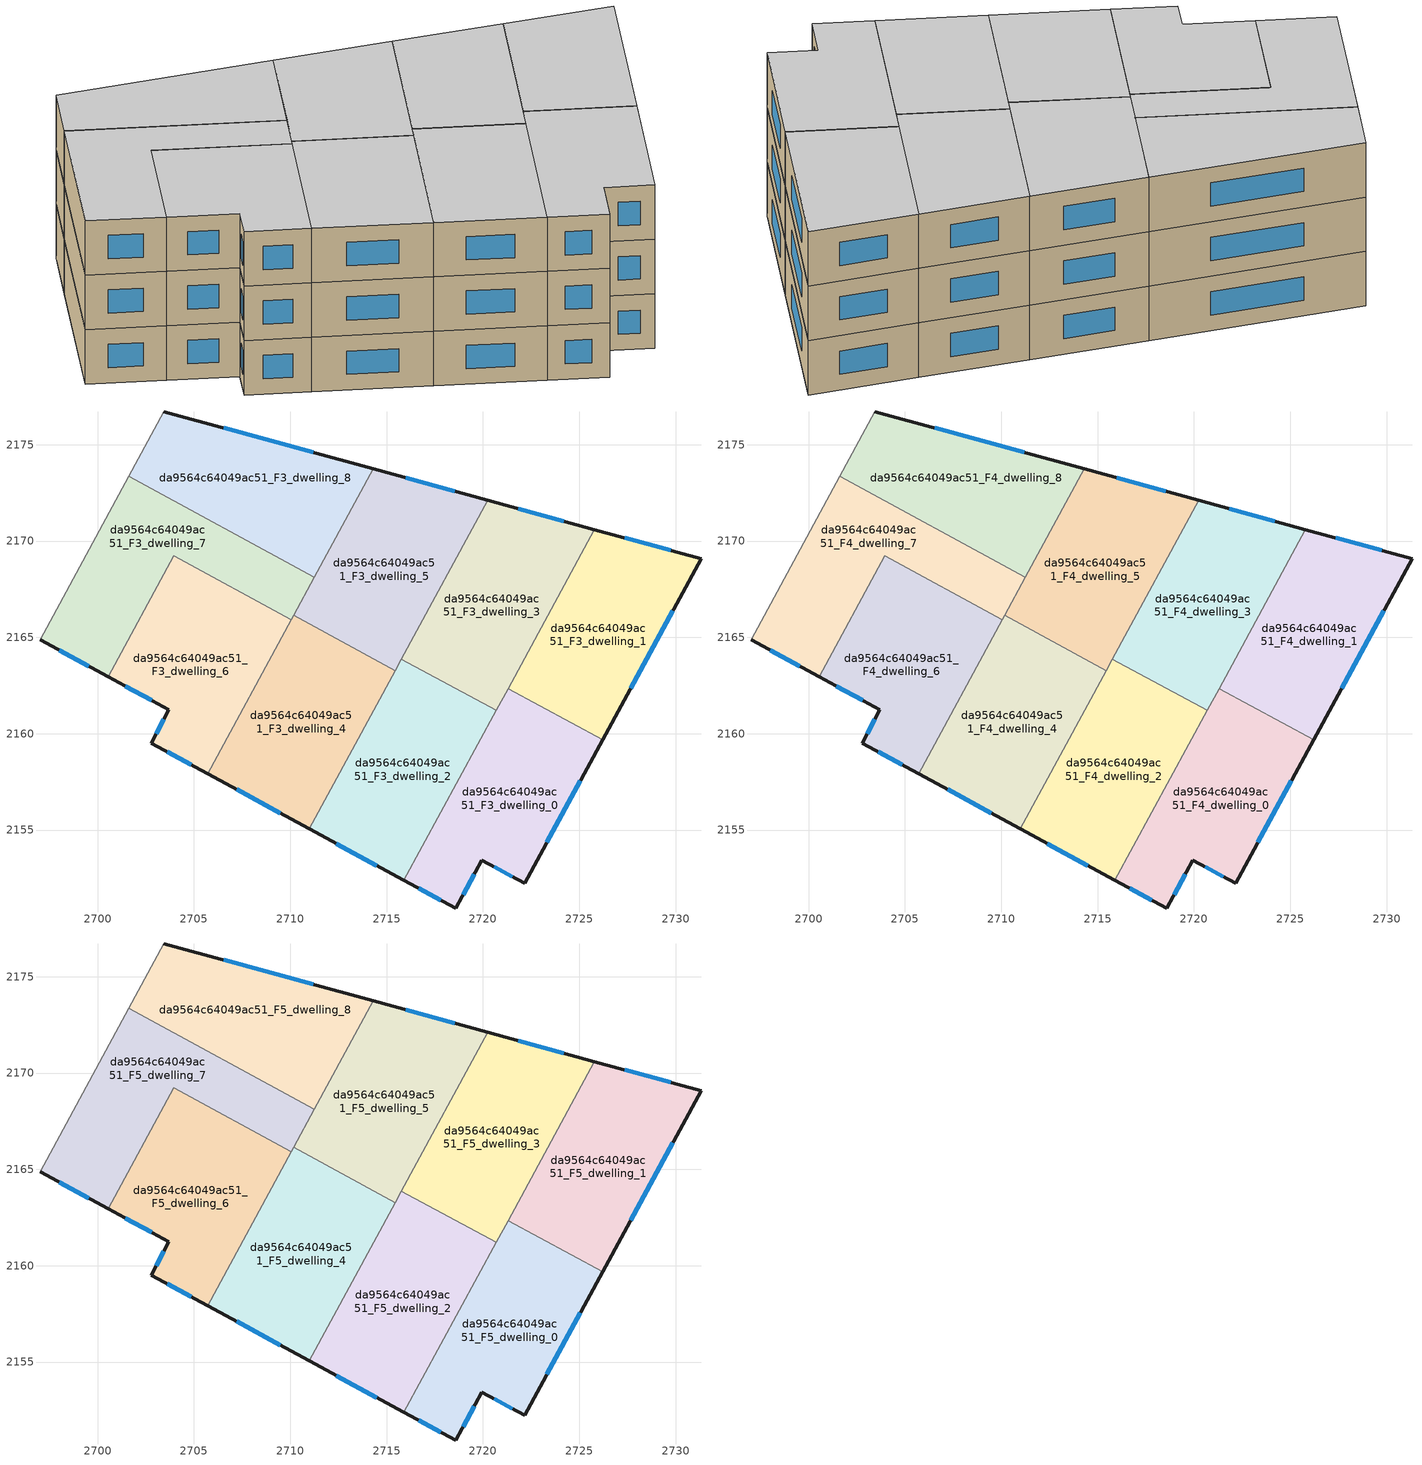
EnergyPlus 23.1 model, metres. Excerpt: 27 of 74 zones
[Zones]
da9564c64049ac51_F3_dwelling_0
 floor to da9564c64049ac51_F2_dwelling_0 (EU_floor_Construction): 2726.21,2159.68 2722.17,2152.23 2719.95,2153.42 2718.59,2150.93 2715.9,2152.39 2721.3,2162.35 z9
 wall outside (EU_wall_Construction): 2715.9,2152.39 2718.59,2150.93 2719.95,2153.42 2722.17,2152.23 2726.21,2159.68 z9:12
 wall to da9564c64049ac51_F3_dwelling_1 (EU_wall_Construction): 2726.21,2159.68 2721.3,2162.35 z9:12
 wall to da9564c64049ac51_F3_dwelling_2 (EU_wall_Construction): 2720.68,2161.2 2715.9,2152.39 z9:12
 wall to da9564c64049ac51_F3_dwelling_3 (EU_wall_Construction): 2721.3,2162.35 2720.68,2161.2 z9:12
 window (EU_Window_Construction): 2723.32,2154.36 2725.06,2157.55 / 2720.58,2153.08 2721.53,2152.57 / 2718.97,2151.64 2719.56,2152.71 / 2716.66,2151.97 2717.82,2151.35 z9.86:11.14
da9564c64049ac51_F3_dwelling_1
 floor to da9564c64049ac51_F2_dwelling_1 (EU_floor_Construction): 2731.32,2169.08 2726.21,2159.68 2721.3,2162.35 2725.78,2170.6 z9
 wall outside (EU_wall_Construction): 2726.21,2159.68 2731.32,2169.08 2725.78,2170.6 z9:12
 wall to da9564c64049ac51_F3_dwelling_3 (EU_wall_Construction): 2725.78,2170.6 2721.3,2162.35 z9:12
 window (EU_Window_Construction): 2727.67,2162.36 2729.86,2166.39 / 2729.74,2169.51 2727.37,2170.16 z9.86:11.14
da9564c64049ac51_F3_dwelling_2
 floor to da9564c64049ac51_F2_dwelling_2 (EU_floor_Construction): 2720.68,2161.21 2715.9,2152.39 2710.98,2155.06 2715.77,2163.88 z9
 wall outside (EU_wall_Construction): 2710.98,2155.06 2715.9,2152.39 z9:12
 wall to da9564c64049ac51_F3_dwelling_3 (EU_wall_Construction): 2720.68,2161.21 2715.77,2163.88 z9:12
 wall to da9564c64049ac51_F3_dwelling_4 (EU_wall_Construction): 2715.44,2163.28 2710.98,2155.06 z9:12
 wall to da9564c64049ac51_F3_dwelling_5 (EU_wall_Construction): 2715.77,2163.88 2715.44,2163.28 z9:12
 window (EU_Window_Construction): 2712.38,2154.3 2714.49,2153.15 z9.86:11.14
da9564c64049ac51_F3_dwelling_3
 floor to da9564c64049ac51_F2_dwelling_3 (EU_floor_Construction): 2725.78,2170.6 2720.68,2161.21 2715.77,2163.88 2720.24,2172.12 z9
 wall outside (EU_wall_Construction): 2725.78,2170.6 2720.24,2172.12 z9:12
 wall to da9564c64049ac51_F3_dwelling_5 (EU_wall_Construction): 2720.24,2172.12 2715.77,2163.88 z9:12
 window (EU_Window_Construction): 2724.2,2171.03 2721.83,2171.68 z9.86:11.14
da9564c64049ac51_F3_dwelling_4
 floor to da9564c64049ac51_F2_dwelling_4 (EU_floor_Construction): 2715.44,2163.28 2710.98,2155.06 2705.71,2157.92 2710.17,2166.14 z9
 wall outside (EU_wall_Construction): 2705.71,2157.92 2710.98,2155.06 z9:12
 wall to da9564c64049ac51_F3_dwelling_5 (EU_wall_Construction): 2715.44,2163.28 2710.17,2166.14 z9:12
 wall to da9564c64049ac51_F3_dwelling_6 (EU_wall_Construction): 2710.05,2165.92 2705.71,2157.92 z9:12
 wall to da9564c64049ac51_F3_dwelling_7 (EU_wall_Construction): 2710.17,2166.14 2710.05,2165.92 z9:12
 window (EU_Window_Construction): 2707.21,2157.11 2709.47,2155.88 z9.86:11.14
da9564c64049ac51_F3_dwelling_5
 floor to da9564c64049ac51_F2_dwelling_5 (EU_floor_Construction): 2720.24,2172.12 2715.44,2163.28 2710.17,2166.14 2714.3,2173.75 z9
 wall outside (EU_wall_Construction): 2720.24,2172.12 2714.3,2173.75 z9:12
 wall to da9564c64049ac51_F3_dwelling_8 (EU_wall_Construction): 2714.3,2173.75 2711.24,2168.12 z9:12
 wall to da9564c64049ac51_F3_dwelling_7 (EU_wall_Construction): 2711.24,2168.12 2710.17,2166.14 z9:12
 window (EU_Window_Construction): 2718.55,2172.58 2716,2173.28 z9.86:11.14
da9564c64049ac51_F3_dwelling_6
 floor to da9564c64049ac51_F2_dwelling_6 (EU_floor_Construction): 2710.05,2165.92 2705.71,2157.92 2702.77,2159.52 2703.71,2161.24 2700.54,2162.96 2703.96,2169.24 z9
 wall outside (EU_wall_Construction): 2700.54,2162.96 2703.71,2161.24 2702.77,2159.52 2705.71,2157.92 z9:12
 wall to da9564c64049ac51_F3_dwelling_7 (EU_wall_Construction): 2710.05,2165.92 2703.96,2169.24 2700.54,2162.96 z9:12
 window (EU_Window_Construction): 2703.44,2160.74 2703.04,2160.01 / 2701.45,2162.46 2702.8,2161.73 / 2703.61,2159.06 2704.87,2158.38 z9.86:11.14
da9564c64049ac51_F3_dwelling_7
 floor to da9564c64049ac51_F2_dwelling_7 (EU_floor_Construction): 2711.24,2168.12 2710.05,2165.92 2703.96,2169.24 2700.54,2162.96 2697.01,2164.88 2701.61,2173.35 z9
 wall outside (EU_wall_Construction): 2697.01,2164.88 2700.54,2162.96 z9:12
 wall adiabatic (EU_wall_Construction): 2701.61,2173.35 2697.01,2164.88 z9:12
 wall to da9564c64049ac51_F3_dwelling_8 (EU_wall_Construction): 2711.24,2168.12 2701.61,2173.35 z9:12
 window (EU_Window_Construction): 2698.02,2164.33 2699.53,2163.5 z9.86:11.14
da9564c64049ac51_F3_dwelling_8
 floor to da9564c64049ac51_F2_dwelling_8 (EU_floor_Construction): 2714.3,2173.75 2711.24,2168.12 2701.61,2173.35 2703.45,2176.72 z9
 wall outside (EU_wall_Construction): 2714.3,2173.75 2703.45,2176.72 z9:12
 wall adiabatic (EU_wall_Construction): 2703.45,2176.72 2701.61,2173.35 z9:12
 window (EU_Window_Construction): 2711.2,2174.6 2706.55,2175.87 z9.86:11.14
da9564c64049ac51_F4_dwelling_0
 floor to da9564c64049ac51_F3_dwelling_0 (EU_floor_Construction): 2726.21,2159.68 2722.17,2152.23 2719.95,2153.42 2718.59,2150.93 2715.9,2152.39 2721.3,2162.35 z12
 wall outside (EU_wall_Construction): 2715.9,2152.39 2718.59,2150.93 2719.95,2153.42 2722.17,2152.23 2726.21,2159.68 z12:15
 wall to da9564c64049ac51_F4_dwelling_1 (EU_wall_Construction): 2726.21,2159.68 2721.3,2162.35 z12:15
 wall to da9564c64049ac51_F4_dwelling_2 (EU_wall_Construction): 2720.68,2161.2 2715.9,2152.39 z12:15
 wall to da9564c64049ac51_F4_dwelling_3 (EU_wall_Construction): 2721.3,2162.35 2720.68,2161.2 z12:15
 window (EU_Window_Construction): 2723.32,2154.36 2725.06,2157.55 / 2720.58,2153.08 2721.53,2152.57 / 2718.97,2151.64 2719.56,2152.71 / 2716.66,2151.97 2717.82,2151.35 z12.86:14.14
da9564c64049ac51_F4_dwelling_1
 floor to da9564c64049ac51_F3_dwelling_1 (EU_floor_Construction): 2731.32,2169.08 2726.21,2159.68 2721.3,2162.35 2725.78,2170.6 z12
 wall outside (EU_wall_Construction): 2726.21,2159.68 2731.32,2169.08 2725.78,2170.6 z12:15
 wall to da9564c64049ac51_F4_dwelling_3 (EU_wall_Construction): 2725.78,2170.6 2721.3,2162.35 z12:15
 window (EU_Window_Construction): 2727.67,2162.36 2729.86,2166.39 / 2729.74,2169.51 2727.37,2170.16 z12.86:14.14
da9564c64049ac51_F4_dwelling_2
 floor to da9564c64049ac51_F3_dwelling_2 (EU_floor_Construction): 2720.68,2161.21 2715.9,2152.39 2710.98,2155.06 2715.77,2163.88 z12
 wall outside (EU_wall_Construction): 2710.98,2155.06 2715.9,2152.39 z12:15
 wall to da9564c64049ac51_F4_dwelling_3 (EU_wall_Construction): 2720.68,2161.21 2715.77,2163.88 z12:15
 wall to da9564c64049ac51_F4_dwelling_4 (EU_wall_Construction): 2715.44,2163.28 2710.98,2155.06 z12:15
 wall to da9564c64049ac51_F4_dwelling_5 (EU_wall_Construction): 2715.77,2163.88 2715.44,2163.28 z12:15
 window (EU_Window_Construction): 2712.38,2154.3 2714.49,2153.15 z12.86:14.14
da9564c64049ac51_F4_dwelling_3
 floor to da9564c64049ac51_F3_dwelling_3 (EU_floor_Construction): 2725.78,2170.6 2720.68,2161.21 2715.77,2163.88 2720.24,2172.12 z12
 wall outside (EU_wall_Construction): 2725.78,2170.6 2720.24,2172.12 z12:15
 wall to da9564c64049ac51_F4_dwelling_5 (EU_wall_Construction): 2720.24,2172.12 2715.77,2163.88 z12:15
 window (EU_Window_Construction): 2724.2,2171.03 2721.83,2171.68 z12.86:14.14
da9564c64049ac51_F4_dwelling_4
 floor to da9564c64049ac51_F3_dwelling_4 (EU_floor_Construction): 2715.44,2163.28 2710.98,2155.06 2705.71,2157.92 2710.17,2166.14 z12
 wall outside (EU_wall_Construction): 2705.71,2157.92 2710.98,2155.06 z12:15
 wall to da9564c64049ac51_F4_dwelling_5 (EU_wall_Construction): 2715.44,2163.28 2710.17,2166.14 z12:15
 wall to da9564c64049ac51_F4_dwelling_6 (EU_wall_Construction): 2710.05,2165.92 2705.71,2157.92 z12:15
 wall to da9564c64049ac51_F4_dwelling_7 (EU_wall_Construction): 2710.17,2166.14 2710.05,2165.92 z12:15
 window (EU_Window_Construction): 2707.21,2157.11 2709.47,2155.88 z12.86:14.14
da9564c64049ac51_F4_dwelling_5
 floor to da9564c64049ac51_F3_dwelling_5 (EU_floor_Construction): 2720.24,2172.12 2715.44,2163.28 2710.17,2166.14 2714.3,2173.75 z12
 wall outside (EU_wall_Construction): 2720.24,2172.12 2714.3,2173.75 z12:15
 wall to da9564c64049ac51_F4_dwelling_8 (EU_wall_Construction): 2714.3,2173.75 2711.24,2168.12 z12:15
 wall to da9564c64049ac51_F4_dwelling_7 (EU_wall_Construction): 2711.24,2168.12 2710.17,2166.14 z12:15
 window (EU_Window_Construction): 2718.55,2172.58 2716,2173.28 z12.86:14.14
da9564c64049ac51_F4_dwelling_6
 floor to da9564c64049ac51_F3_dwelling_6 (EU_floor_Construction): 2710.05,2165.92 2705.71,2157.92 2702.77,2159.52 2703.71,2161.24 2700.54,2162.96 2703.96,2169.24 z12
 wall outside (EU_wall_Construction): 2700.54,2162.96 2703.71,2161.24 2702.77,2159.52 2705.71,2157.92 z12:15
 wall to da9564c64049ac51_F4_dwelling_7 (EU_wall_Construction): 2710.05,2165.92 2703.96,2169.24 2700.54,2162.96 z12:15
 window (EU_Window_Construction): 2703.44,2160.74 2703.04,2160.01 / 2701.45,2162.46 2702.8,2161.73 / 2703.61,2159.06 2704.87,2158.38 z12.86:14.14
da9564c64049ac51_F4_dwelling_7
 floor to da9564c64049ac51_F3_dwelling_7 (EU_floor_Construction): 2711.24,2168.12 2710.05,2165.92 2703.96,2169.24 2700.54,2162.96 2697.01,2164.88 2701.61,2173.35 z12
 wall outside (EU_wall_Construction): 2697.01,2164.88 2700.54,2162.96 z12:15
 wall adiabatic (EU_wall_Construction): 2701.61,2173.35 2697.01,2164.88 z12:15
 wall to da9564c64049ac51_F4_dwelling_8 (EU_wall_Construction): 2711.24,2168.12 2701.61,2173.35 z12:15
 window (EU_Window_Construction): 2698.02,2164.33 2699.53,2163.5 z12.86:14.14
da9564c64049ac51_F4_dwelling_8
 floor to da9564c64049ac51_F3_dwelling_8 (EU_floor_Construction): 2714.3,2173.75 2711.24,2168.12 2701.61,2173.35 2703.45,2176.72 z12
 wall outside (EU_wall_Construction): 2714.3,2173.75 2703.45,2176.72 z12:15
 wall adiabatic (EU_wall_Construction): 2703.45,2176.72 2701.61,2173.35 z12:15
 window (EU_Window_Construction): 2711.2,2174.6 2706.55,2175.87 z12.86:14.14
da9564c64049ac51_F5_dwelling_0
 floor to da9564c64049ac51_F4_dwelling_0 (EU_floor_Construction): 2726.21,2159.68 2722.17,2152.23 2719.95,2153.42 2718.59,2150.93 2715.9,2152.39 2721.3,2162.35 z15
 wall outside (EU_wall_Construction): 2715.9,2152.39 2718.59,2150.93 2719.95,2153.42 2722.17,2152.23 2726.21,2159.68 z15:18
 wall to da9564c64049ac51_F5_dwelling_1 (EU_wall_Construction): 2726.21,2159.68 2721.3,2162.35 z15:18
 wall to da9564c64049ac51_F5_dwelling_2 (EU_wall_Construction): 2720.68,2161.2 2715.9,2152.39 z15:18
 wall to da9564c64049ac51_F5_dwelling_3 (EU_wall_Construction): 2721.3,2162.35 2720.68,2161.2 z15:18
 window (EU_Window_Construction): 2723.32,2154.36 2725.06,2157.55 / 2720.58,2153.08 2721.53,2152.57 / 2718.97,2151.64 2719.56,2152.71 / 2716.66,2151.97 2717.82,2151.35 z15.86:17.14
 ceiling to da9564c64049ac51_F6_dwelling_0 (EU_floor_Construction): 2722.17,2152.23 2726.21,2159.68 2721.3,2162.35 2715.9,2152.39 2718.59,2150.93 2719.95,2153.42 z18
da9564c64049ac51_F5_dwelling_1
 floor to da9564c64049ac51_F4_dwelling_1 (EU_floor_Construction): 2731.32,2169.08 2726.21,2159.68 2721.3,2162.35 2725.78,2170.6 z15
 wall outside (EU_wall_Construction): 2726.21,2159.68 2731.32,2169.08 2725.78,2170.6 z15:18
 wall to da9564c64049ac51_F5_dwelling_3 (EU_wall_Construction): 2725.78,2170.6 2721.3,2162.35 z15:18
 window (EU_Window_Construction): 2727.67,2162.36 2729.86,2166.39 / 2729.74,2169.51 2727.37,2170.16 z15.86:17.14
 ceiling to da9564c64049ac51_F6_dwelling_1 (EU_floor_Construction): 2726.21,2159.68 2731.32,2169.08 2725.78,2170.6 2721.3,2162.35 z18
da9564c64049ac51_F5_dwelling_2
 floor to da9564c64049ac51_F4_dwelling_2 (EU_floor_Construction): 2720.68,2161.21 2715.9,2152.39 2710.98,2155.06 2715.77,2163.88 z15
 wall outside (EU_wall_Construction): 2710.98,2155.06 2715.9,2152.39 z15:18
 wall to da9564c64049ac51_F5_dwelling_3 (EU_wall_Construction): 2720.68,2161.21 2715.77,2163.88 z15:18
 wall to da9564c64049ac51_F5_dwelling_4 (EU_wall_Construction): 2715.44,2163.28 2710.98,2155.06 z15:18
 wall to da9564c64049ac51_F5_dwelling_5 (EU_wall_Construction): 2715.77,2163.88 2715.44,2163.28 z15:18
 window (EU_Window_Construction): 2712.38,2154.3 2714.49,2153.15 z15.86:17.14
 ceiling to da9564c64049ac51_F6_dwelling_2 (EU_floor_Construction): 2715.9,2152.39 2720.68,2161.21 2715.77,2163.88 2710.98,2155.06 z18
da9564c64049ac51_F5_dwelling_3
 floor to da9564c64049ac51_F4_dwelling_3 (EU_floor_Construction): 2725.78,2170.6 2720.68,2161.21 2715.77,2163.88 2720.24,2172.12 z15
 wall outside (EU_wall_Construction): 2725.78,2170.6 2720.24,2172.12 z15:18
 wall to da9564c64049ac51_F5_dwelling_5 (EU_wall_Construction): 2720.24,2172.12 2715.77,2163.88 z15:18
 window (EU_Window_Construction): 2724.2,2171.03 2721.83,2171.68 z15.86:17.14
 ceiling to da9564c64049ac51_F6_dwelling_3 (EU_floor_Construction): 2720.68,2161.21 2725.78,2170.6 2720.24,2172.12 2715.77,2163.88 z18
da9564c64049ac51_F5_dwelling_4
 floor to da9564c64049ac51_F4_dwelling_4 (EU_floor_Construction): 2715.44,2163.28 2710.98,2155.06 2705.71,2157.92 2710.17,2166.14 z15
 wall outside (EU_wall_Construction): 2705.71,2157.92 2710.98,2155.06 z15:18
 wall to da9564c64049ac51_F5_dwelling_5 (EU_wall_Construction): 2715.44,2163.28 2710.17,2166.14 z15:18
 wall to da9564c64049ac51_F5_dwelling_6 (EU_wall_Construction): 2710.05,2165.92 2705.71,2157.92 z15:18
 wall to da9564c64049ac51_F5_dwelling_7 (EU_wall_Construction): 2710.17,2166.14 2710.05,2165.92 z15:18
 window (EU_Window_Construction): 2707.21,2157.11 2709.47,2155.88 z15.86:17.14
 ceiling to da9564c64049ac51_F6_dwelling_4 (EU_floor_Construction): 2710.98,2155.06 2715.44,2163.28 2710.17,2166.14 2705.71,2157.92 z18
da9564c64049ac51_F5_dwelling_5
 floor to da9564c64049ac51_F4_dwelling_5 (EU_floor_Construction): 2720.24,2172.12 2715.44,2163.28 2710.17,2166.14 2714.3,2173.75 z15
 wall outside (EU_wall_Construction): 2720.24,2172.12 2714.3,2173.75 z15:18
 wall to da9564c64049ac51_F5_dwelling_8 (EU_wall_Construction): 2714.3,2173.75 2711.24,2168.12 z15:18
 wall to da9564c64049ac51_F5_dwelling_7 (EU_wall_Construction): 2711.24,2168.12 2710.17,2166.14 z15:18
 window (EU_Window_Construction): 2718.55,2172.58 2716,2173.28 z15.86:17.14
 ceiling to da9564c64049ac51_F6_dwelling_5 (EU_floor_Construction): 2715.44,2163.28 2720.24,2172.12 2714.3,2173.75 2710.17,2166.14 z18
da9564c64049ac51_F5_dwelling_6
 floor to da9564c64049ac51_F4_dwelling_6 (EU_floor_Construction): 2710.05,2165.92 2705.71,2157.92 2702.77,2159.52 2703.71,2161.24 2700.54,2162.96 2703.96,2169.24 z15
 wall outside (EU_wall_Construction): 2700.54,2162.96 2703.71,2161.24 2702.77,2159.52 2705.71,2157.92 z15:18
 wall to da9564c64049ac51_F5_dwelling_7 (EU_wall_Construction): 2710.05,2165.92 2703.96,2169.24 2700.54,2162.96 z15:18
 window (EU_Window_Construction): 2703.44,2160.74 2703.04,2160.01 / 2701.45,2162.46 2702.8,2161.73 / 2703.61,2159.06 2704.87,2158.38 z15.86:17.14
 ceiling to da9564c64049ac51_F6_dwelling_6 (EU_floor_Construction): 2705.71,2157.92 2710.05,2165.92 2703.96,2169.24 2700.54,2162.96 2703.71,2161.24 2702.77,2159.52 z18
da9564c64049ac51_F5_dwelling_7
 floor to da9564c64049ac51_F4_dwelling_7 (EU_floor_Construction): 2711.24,2168.12 2710.05,2165.92 2703.96,2169.24 2700.54,2162.96 2697.01,2164.88 2701.61,2173.35 z15
 wall outside (EU_wall_Construction): 2697.01,2164.88 2700.54,2162.96 z15:18
 wall adiabatic (EU_wall_Construction): 2701.61,2173.35 2697.01,2164.88 z15:18
 wall to da9564c64049ac51_F5_dwelling_8 (EU_wall_Construction): 2711.24,2168.12 2701.61,2173.35 z15:18
 window (EU_Window_Construction): 2698.02,2164.33 2699.53,2163.5 z15.86:17.14
 ceiling to da9564c64049ac51_F6_dwelling_7 (EU_floor_Construction): 2710.05,2165.92 2711.24,2168.12 2701.61,2173.35 2697.01,2164.88 2700.54,2162.96 2703.96,2169.24 z18
da9564c64049ac51_F5_dwelling_8
 floor to da9564c64049ac51_F4_dwelling_8 (EU_floor_Construction): 2714.3,2173.75 2711.24,2168.12 2701.61,2173.35 2703.45,2176.72 z15
 wall outside (EU_wall_Construction): 2714.3,2173.75 2703.45,2176.72 z15:18
 wall adiabatic (EU_wall_Construction): 2703.45,2176.72 2701.61,2173.35 z15:18
 window (EU_Window_Construction): 2711.2,2174.6 2706.55,2175.87 z15.86:17.14
 ceiling to da9564c64049ac51_F6_dwelling_8 (EU_floor_Construction): 2711.24,2168.12 2714.3,2173.75 2703.45,2176.72 2701.61,2173.35 z18
[Building]
EU S2 Campaign: North Axis=0; Terrain=City; Solar Distribution=FullExterior
[Site:Location]
Helsinki-Vantaa.AP: Latitude=60.317; Longitude=24.963; Time Zone=2; Elevation=54.6
[SizingPeriod:WeatherFileDays]
AnnualSizingPeriod: Begin Month=1; Begin Day of Month=1; End Month=12; End Day of Month=31; Day of Week for Start Day=Monday; Use Weather File Daylight Saving Period=No; Use Weather File Rain and Snow Indicators=No
[MATERIAL]
EU_InternalMass_Material: Roughness=MediumRough; Thickness=0.1; Conductivity=1; Density=1800; Specific Heat=900; Thermal Absorptance=0.9; Solar Absorptance=0.7; Visible Absorptance=0.7
[MATERIAL:NOMASS] Roughness=MediumRough; Thermal Absorptance=0.9; Solar Absorptance=0.7; Visible Absorptance=0.7
Name | Thermal Resistance
EU_wall_NoMass | 5.91765
EU_floor_NoMass | 6.2875
[WINDOWMATERIAL:SIMPLEGLAZINGSYSTEM]
EU_Window_SimpleGlazing: UFactor=0.994035; Solar Heat Gain Coefficient=0.7; Visible Transmittance=0.7
[CONSTRUCTION]
EU_wall_Construction: EU_wall_NoMass
EU_floor_Construction: EU_floor_NoMass
EU_Window_Construction: EU_Window_SimpleGlazing
EU_InternalMass_Construction: EU_InternalMass_Material
[ZONE] Type=1; Multiplier=1; Ceiling Height=autocalculate; Floor Area=autocalculate; Part of Total Floor Area=Yes
Name | Volume
da9564c64049ac51_F3_dwelling_0; da9564c64049ac51_F4_dwelling_0; da9564c64049ac51_F5_dwelling_0 | 168.376
da9564c64049ac51_F3_dwelling_1; da9564c64049ac51_F4_dwelling_1; da9564c64049ac51_F5_dwelling_1 | 168.388
da9564c64049ac51_F3_dwelling_2; da9564c64049ac51_F4_dwelling_2; da9564c64049ac51_F5_dwelling_2 | 168.371
da9564c64049ac51_F3_dwelling_3; da9564c64049ac51_F4_dwelling_3; da9564c64049ac51_F5_dwelling_3; da9564c64049ac51_F3_dwelling_4; da9564c64049ac51_F4_dwelling_4; da9564c64049ac51_F5_dwelling_4 | 168.379
da9564c64049ac51_F3_dwelling_5; da9564c64049ac51_F4_dwelling_5; da9564c64049ac51_F5_dwelling_5 | 168.349
da9564c64049ac51_F3_dwelling_6; da9564c64049ac51_F4_dwelling_6; da9564c64049ac51_F5_dwelling_6 | 168.369
da9564c64049ac51_F3_dwelling_7; da9564c64049ac51_F4_dwelling_7; da9564c64049ac51_F5_dwelling_7 | 168.373
da9564c64049ac51_F3_dwelling_8; da9564c64049ac51_F4_dwelling_8; da9564c64049ac51_F5_dwelling_8 | 168.359
[INTERNALMASS] Construction=EU_InternalMass_Construction
Name | Zone or ZoneList | Surface Area
da9564c64049ac51_F3_dwelling_0_EU_InternalMass | da9564c64049ac51_F3_dwelling_0 | 56.1253
da9564c64049ac51_F3_dwelling_1_EU_InternalMass | da9564c64049ac51_F3_dwelling_1 | 56.1305
da9564c64049ac51_F3_dwelling_2_EU_InternalMass | da9564c64049ac51_F3_dwelling_2 | 56.124
da9564c64049ac51_F3_dwelling_3_EU_InternalMass | da9564c64049ac51_F3_dwelling_3 | 56.1247
da9564c64049ac51_F3_dwelling_4_EU_InternalMass | da9564c64049ac51_F3_dwelling_4 | 56.1266
da9564c64049ac51_F3_dwelling_5_EU_InternalMass | da9564c64049ac51_F3_dwelling_5 | 56.1179
da9564c64049ac51_F3_dwelling_6_EU_InternalMass | da9564c64049ac51_F3_dwelling_6 | 56.1232
da9564c64049ac51_F3_dwelling_7_EU_InternalMass | da9564c64049ac51_F3_dwelling_7 | 56.1242
da9564c64049ac51_F3_dwelling_8_EU_InternalMass | da9564c64049ac51_F3_dwelling_8 | 56.1204
da9564c64049ac51_F4_dwelling_0_EU_InternalMass | da9564c64049ac51_F4_dwelling_0 | 56.1253
da9564c64049ac51_F4_dwelling_1_EU_InternalMass | da9564c64049ac51_F4_dwelling_1 | 56.1305
da9564c64049ac51_F4_dwelling_2_EU_InternalMass | da9564c64049ac51_F4_dwelling_2 | 56.124
da9564c64049ac51_F4_dwelling_3_EU_InternalMass | da9564c64049ac51_F4_dwelling_3 | 56.1247
da9564c64049ac51_F4_dwelling_4_EU_InternalMass | da9564c64049ac51_F4_dwelling_4 | 56.1266
da9564c64049ac51_F4_dwelling_5_EU_InternalMass | da9564c64049ac51_F4_dwelling_5 | 56.1179
da9564c64049ac51_F4_dwelling_6_EU_InternalMass | da9564c64049ac51_F4_dwelling_6 | 56.1232
da9564c64049ac51_F4_dwelling_7_EU_InternalMass | da9564c64049ac51_F4_dwelling_7 | 56.1242
da9564c64049ac51_F4_dwelling_8_EU_InternalMass | da9564c64049ac51_F4_dwelling_8 | 56.1204
da9564c64049ac51_F5_dwelling_0_EU_InternalMass | da9564c64049ac51_F5_dwelling_0 | 56.1253
da9564c64049ac51_F5_dwelling_1_EU_InternalMass | da9564c64049ac51_F5_dwelling_1 | 56.1305
da9564c64049ac51_F5_dwelling_2_EU_InternalMass | da9564c64049ac51_F5_dwelling_2 | 56.124
da9564c64049ac51_F5_dwelling_3_EU_InternalMass | da9564c64049ac51_F5_dwelling_3 | 56.1247
da9564c64049ac51_F5_dwelling_4_EU_InternalMass | da9564c64049ac51_F5_dwelling_4 | 56.1266
da9564c64049ac51_F5_dwelling_5_EU_InternalMass | da9564c64049ac51_F5_dwelling_5 | 56.1179
da9564c64049ac51_F5_dwelling_6_EU_InternalMass | da9564c64049ac51_F5_dwelling_6 | 56.1232
da9564c64049ac51_F5_dwelling_7_EU_InternalMass | da9564c64049ac51_F5_dwelling_7 | 56.1242
da9564c64049ac51_F5_dwelling_8_EU_InternalMass | da9564c64049ac51_F5_dwelling_8 | 56.1204
[OTHEREQUIPMENT] Fuel Type=Electricity; Design Level Calculation Method=Watts/Area; Power per Zone Floor Area=1; Fraction Latent=0; Fraction Radiant=0; Fraction Lost=0; Carbon Dioxide Generation Rate=0; EndUse Subcategory=EU_Step8_InternalGains
Name | Zone or ZoneList or Space or SpaceList | Schedule
EU_Step8_InternalGain_da9564c64049ac51_F3_dwelling_0_f000 | da9564c64049ac51_F3_dwelling_0 | EU_Step8_GainSchedule_da9564c64049ac51_F3_dwelling_0_f000
EU_Step8_InternalGain_da9564c64049ac51_F3_dwelling_1_f000 | da9564c64049ac51_F3_dwelling_1 | EU_Step8_GainSchedule_da9564c64049ac51_F3_dwelling_1_f000
EU_Step8_InternalGain_da9564c64049ac51_F3_dwelling_2_f000 | da9564c64049ac51_F3_dwelling_2 | EU_Step8_GainSchedule_da9564c64049ac51_F3_dwelling_2_f000
EU_Step8_InternalGain_da9564c64049ac51_F3_dwelling_3_f000 | da9564c64049ac51_F3_dwelling_3 | EU_Step8_GainSchedule_da9564c64049ac51_F3_dwelling_3_f000
EU_Step8_InternalGain_da9564c64049ac51_F3_dwelling_4_f000 | da9564c64049ac51_F3_dwelling_4 | EU_Step8_GainSchedule_da9564c64049ac51_F3_dwelling_4_f000
EU_Step8_InternalGain_da9564c64049ac51_F3_dwelling_5_f000 | da9564c64049ac51_F3_dwelling_5 | EU_Step8_GainSchedule_da9564c64049ac51_F3_dwelling_5_f000
EU_Step8_InternalGain_da9564c64049ac51_F3_dwelling_6_f000 | da9564c64049ac51_F3_dwelling_6 | EU_Step8_GainSchedule_da9564c64049ac51_F3_dwelling_6_f000
EU_Step8_InternalGain_da9564c64049ac51_F3_dwelling_7_f000 | da9564c64049ac51_F3_dwelling_7 | EU_Step8_GainSchedule_da9564c64049ac51_F3_dwelling_7_f000
EU_Step8_InternalGain_da9564c64049ac51_F3_dwelling_8_f000 | da9564c64049ac51_F3_dwelling_8 | EU_Step8_GainSchedule_da9564c64049ac51_F3_dwelling_8_f000
EU_Step8_InternalGain_da9564c64049ac51_F4_dwelling_0_f000 | da9564c64049ac51_F4_dwelling_0 | EU_Step8_GainSchedule_da9564c64049ac51_F4_dwelling_0_f000
EU_Step8_InternalGain_da9564c64049ac51_F4_dwelling_1_f000 | da9564c64049ac51_F4_dwelling_1 | EU_Step8_GainSchedule_da9564c64049ac51_F4_dwelling_1_f000
EU_Step8_InternalGain_da9564c64049ac51_F4_dwelling_2_f000 | da9564c64049ac51_F4_dwelling_2 | EU_Step8_GainSchedule_da9564c64049ac51_F4_dwelling_2_f000
EU_Step8_InternalGain_da9564c64049ac51_F4_dwelling_3_f000 | da9564c64049ac51_F4_dwelling_3 | EU_Step8_GainSchedule_da9564c64049ac51_F4_dwelling_3_f000
EU_Step8_InternalGain_da9564c64049ac51_F4_dwelling_4_f000 | da9564c64049ac51_F4_dwelling_4 | EU_Step8_GainSchedule_da9564c64049ac51_F4_dwelling_4_f000
EU_Step8_InternalGain_da9564c64049ac51_F4_dwelling_5_f000 | da9564c64049ac51_F4_dwelling_5 | EU_Step8_GainSchedule_da9564c64049ac51_F4_dwelling_5_f000
EU_Step8_InternalGain_da9564c64049ac51_F4_dwelling_6_f000 | da9564c64049ac51_F4_dwelling_6 | EU_Step8_GainSchedule_da9564c64049ac51_F4_dwelling_6_f000
EU_Step8_InternalGain_da9564c64049ac51_F4_dwelling_7_f000 | da9564c64049ac51_F4_dwelling_7 | EU_Step8_GainSchedule_da9564c64049ac51_F4_dwelling_7_f000
EU_Step8_InternalGain_da9564c64049ac51_F4_dwelling_8_f000 | da9564c64049ac51_F4_dwelling_8 | EU_Step8_GainSchedule_da9564c64049ac51_F4_dwelling_8_f000
EU_Step8_InternalGain_da9564c64049ac51_F5_dwelling_0_f000 | da9564c64049ac51_F5_dwelling_0 | EU_Step8_GainSchedule_da9564c64049ac51_F5_dwelling_0_f000
EU_Step8_InternalGain_da9564c64049ac51_F5_dwelling_1_f000 | da9564c64049ac51_F5_dwelling_1 | EU_Step8_GainSchedule_da9564c64049ac51_F5_dwelling_1_f000
EU_Step8_InternalGain_da9564c64049ac51_F5_dwelling_2_f000 | da9564c64049ac51_F5_dwelling_2 | EU_Step8_GainSchedule_da9564c64049ac51_F5_dwelling_2_f000
EU_Step8_InternalGain_da9564c64049ac51_F5_dwelling_3_f000 | da9564c64049ac51_F5_dwelling_3 | EU_Step8_GainSchedule_da9564c64049ac51_F5_dwelling_3_f000
EU_Step8_InternalGain_da9564c64049ac51_F5_dwelling_4_f000 | da9564c64049ac51_F5_dwelling_4 | EU_Step8_GainSchedule_da9564c64049ac51_F5_dwelling_4_f000
EU_Step8_InternalGain_da9564c64049ac51_F5_dwelling_5_f000 | da9564c64049ac51_F5_dwelling_5 | EU_Step8_GainSchedule_da9564c64049ac51_F5_dwelling_5_f000
EU_Step8_InternalGain_da9564c64049ac51_F5_dwelling_6_f000 | da9564c64049ac51_F5_dwelling_6 | EU_Step8_GainSchedule_da9564c64049ac51_F5_dwelling_6_f000
EU_Step8_InternalGain_da9564c64049ac51_F5_dwelling_7_f000 | da9564c64049ac51_F5_dwelling_7 | EU_Step8_GainSchedule_da9564c64049ac51_F5_dwelling_7_f000
EU_Step8_InternalGain_da9564c64049ac51_F5_dwelling_8_f000 | da9564c64049ac51_F5_dwelling_8 | EU_Step8_GainSchedule_da9564c64049ac51_F5_dwelling_8_f000
[ZONEVENTILATION:DESIGNFLOWRATE] Schedule=EU_AlwaysOn; Design Flow Rate Calculation Method=AirChanges/Hour; Air Changes per Hour=0.596421; Ventilation Type=Natural; Fan Pressure Rise=0; Fan Total Efficiency=1; Constant Term Coefficient=1; Temperature Term Coefficient=0; Velocity Term Coefficient=0; Velocity Squared Term Coefficient=0; Minimum Indoor Temperature=-100; Maximum Indoor Temperature=100; Delta Temperature=-100; Minimum Outdoor Temperature=-100; Maximum Outdoor Temperature=100; Maximum Wind Speed=40
Name | Zone or ZoneList or Space or SpaceList
EU_ConstantAir_da9564c64049ac51_F3_dwelling_0 | da9564c64049ac51_F3_dwelling_0
EU_ConstantAir_da9564c64049ac51_F3_dwelling_1 | da9564c64049ac51_F3_dwelling_1
EU_ConstantAir_da9564c64049ac51_F3_dwelling_2 | da9564c64049ac51_F3_dwelling_2
EU_ConstantAir_da9564c64049ac51_F3_dwelling_3 | da9564c64049ac51_F3_dwelling_3
EU_ConstantAir_da9564c64049ac51_F3_dwelling_4 | da9564c64049ac51_F3_dwelling_4
EU_ConstantAir_da9564c64049ac51_F3_dwelling_5 | da9564c64049ac51_F3_dwelling_5
EU_ConstantAir_da9564c64049ac51_F3_dwelling_6 | da9564c64049ac51_F3_dwelling_6
EU_ConstantAir_da9564c64049ac51_F3_dwelling_7 | da9564c64049ac51_F3_dwelling_7
EU_ConstantAir_da9564c64049ac51_F3_dwelling_8 | da9564c64049ac51_F3_dwelling_8
EU_ConstantAir_da9564c64049ac51_F4_dwelling_0 | da9564c64049ac51_F4_dwelling_0
EU_ConstantAir_da9564c64049ac51_F4_dwelling_1 | da9564c64049ac51_F4_dwelling_1
EU_ConstantAir_da9564c64049ac51_F4_dwelling_2 | da9564c64049ac51_F4_dwelling_2
EU_ConstantAir_da9564c64049ac51_F4_dwelling_3 | da9564c64049ac51_F4_dwelling_3
EU_ConstantAir_da9564c64049ac51_F4_dwelling_4 | da9564c64049ac51_F4_dwelling_4
EU_ConstantAir_da9564c64049ac51_F4_dwelling_5 | da9564c64049ac51_F4_dwelling_5
EU_ConstantAir_da9564c64049ac51_F4_dwelling_6 | da9564c64049ac51_F4_dwelling_6
EU_ConstantAir_da9564c64049ac51_F4_dwelling_7 | da9564c64049ac51_F4_dwelling_7
EU_ConstantAir_da9564c64049ac51_F4_dwelling_8 | da9564c64049ac51_F4_dwelling_8
EU_ConstantAir_da9564c64049ac51_F5_dwelling_0 | da9564c64049ac51_F5_dwelling_0
EU_ConstantAir_da9564c64049ac51_F5_dwelling_1 | da9564c64049ac51_F5_dwelling_1
EU_ConstantAir_da9564c64049ac51_F5_dwelling_2 | da9564c64049ac51_F5_dwelling_2
EU_ConstantAir_da9564c64049ac51_F5_dwelling_3 | da9564c64049ac51_F5_dwelling_3
EU_ConstantAir_da9564c64049ac51_F5_dwelling_4 | da9564c64049ac51_F5_dwelling_4
EU_ConstantAir_da9564c64049ac51_F5_dwelling_5 | da9564c64049ac51_F5_dwelling_5
EU_ConstantAir_da9564c64049ac51_F5_dwelling_6 | da9564c64049ac51_F5_dwelling_6
EU_ConstantAir_da9564c64049ac51_F5_dwelling_7 | da9564c64049ac51_F5_dwelling_7
EU_ConstantAir_da9564c64049ac51_F5_dwelling_8 | da9564c64049ac51_F5_dwelling_8
[HVACTEMPLATE:THERMOSTAT] Constant Heating Setpoint=20; Constant Cooling Setpoint=50
EU_HeatOnly_da9564c64049ac51_F1_dwelling_2; EU_HeatOnly_da9564c64049ac51_F1_dwelling_3; EU_HeatOnly_da9564c64049ac51_F1_dwelling_4; EU_HeatOnly_da9564c64049ac51_F1_dwelling_5; EU_HeatOnly_da9564c64049ac51_F1_dwelling_6; EU_HeatOnly_da9564c64049ac51_F1_dwelling_7; EU_HeatOnly_da9564c64049ac51_F1_dwelling_8; EU_HeatOnly_da9564c64049ac51_F1_dwelling_9; EU_HeatOnly_da9564c64049ac51_F2_dwelling_0; EU_HeatOnly_da9564c64049ac51_F2_dwelling_1; EU_HeatOnly_da9564c64049ac51_F2_dwelling_2; EU_HeatOnly_da9564c64049ac51_F2_dwelling_3; EU_HeatOnly_da9564c64049ac51_F2_dwelling_4; EU_HeatOnly_da9564c64049ac51_F2_dwelling_5; EU_HeatOnly_da9564c64049ac51_F2_dwelling_6; EU_HeatOnly_da9564c64049ac51_F2_dwelling_7; EU_HeatOnly_da9564c64049ac51_F2_dwelling_8; EU_HeatOnly_da9564c64049ac51_F3_dwelling_0; EU_HeatOnly_da9564c64049ac51_F3_dwelling_1; EU_HeatOnly_da9564c64049ac51_F3_dwelling_2; EU_HeatOnly_da9564c64049ac51_F3_dwelling_3; EU_HeatOnly_da9564c64049ac51_F3_dwelling_4; EU_HeatOnly_da9564c64049ac51_F3_dwelling_5; EU_HeatOnly_da9564c64049ac51_F3_dwelling_6; EU_HeatOnly_da9564c64049ac51_F3_dwelling_7; EU_HeatOnly_da9564c64049ac51_F3_dwelling_8; EU_HeatOnly_da9564c64049ac51_F4_dwelling_0; EU_HeatOnly_da9564c64049ac51_F4_dwelling_1; EU_HeatOnly_da9564c64049ac51_F4_dwelling_2; EU_HeatOnly_da9564c64049ac51_F4_dwelling_3; EU_HeatOnly_da9564c64049ac51_F4_dwelling_4; EU_HeatOnly_da9564c64049ac51_F4_dwelling_5; EU_HeatOnly_da9564c64049ac51_F4_dwelling_6; EU_HeatOnly_da9564c64049ac51_F4_dwelling_7; EU_HeatOnly_da9564c64049ac51_F4_dwelling_8; EU_HeatOnly_da9564c64049ac51_F5_dwelling_0; EU_HeatOnly_da9564c64049ac51_F5_dwelling_1; EU_HeatOnly_da9564c64049ac51_F5_dwelling_2; EU_HeatOnly_da9564c64049ac51_F5_dwelling_3; EU_HeatOnly_da9564c64049ac51_F5_dwelling_4; EU_HeatOnly_da9564c64049ac51_F5_dwelling_5; EU_HeatOnly_da9564c64049ac51_F5_dwelling_6; EU_HeatOnly_da9564c64049ac51_F5_dwelling_7; EU_HeatOnly_da9564c64049ac51_F5_dwelling_8; EU_HeatOnly_da9564c64049ac51_F6_dwelling_0; EU_HeatOnly_da9564c64049ac51_F6_dwelling_1; EU_HeatOnly_da9564c64049ac51_F6_dwelling_2; EU_HeatOnly_da9564c64049ac51_F6_dwelling_3; EU_HeatOnly_da9564c64049ac51_F6_dwelling_4; EU_HeatOnly_da9564c64049ac51_F6_dwelling_5; EU_HeatOnly_da9564c64049ac51_F6_dwelling_6; EU_HeatOnly_da9564c64049ac51_F6_dwelling_7; EU_HeatOnly_da9564c64049ac51_F6_dwelling_8; EU_HeatOnly_da9564c64049ac51_F7_dwelling_0; EU_HeatOnly_da9564c64049ac51_F7_dwelling_1; EU_HeatOnly_da9564c64049ac51_F7_dwelling_2; EU_HeatOnly_da9564c64049ac51_F7_dwelling_3; EU_HeatOnly_da9564c64049ac51_F7_dwelling_4; EU_HeatOnly_da9564c64049ac51_F7_dwelling_5; EU_HeatOnly_da9564c64049ac51_F7_dwelling_6; EU_HeatOnly_da9564c64049ac51_F7_dwelling_7; EU_HeatOnly_da9564c64049ac51_F7_dwelling_8
[HVACTEMPLATE:ZONE:IDEALLOADSAIRSYSTEM] System Availability Schedule=EU_AlwaysOn; Maximum Heating Supply Air Temperature=50; Minimum Cooling Supply Air Temperature=13; Maximum Heating Supply Air Humidity Ratio=0.0156; Minimum Cooling Supply Air Humidity Ratio=0.0077; Heating Limit=NoLimit; Cooling Limit=NoLimit; Heating Availability Schedule=EU_AlwaysOn; Cooling Availability Schedule=EU_CoolingOff; Dehumidification Control Type=ConstantSensibleHeatRatio; Cooling Sensible Heat Ratio=0.7; Dehumidification Setpoint=60; Humidification Control Type=None; Humidification Setpoint=30; Outdoor Air Method=None; Outdoor Air Flow Rate per Person=0.00944; Outdoor Air Flow Rate per Zone Floor Area=0; Outdoor Air Flow Rate per Zone=0; Demand Controlled Ventilation Type=None; Outdoor Air Economizer Type=NoEconomizer; Heat Recovery Type=None; Sensible Heat Recovery Effectiveness=0.7; Latent Heat Recovery Effectiveness=0.65
Name | Template Thermostat
da9564c64049ac51_F3_dwelling_0 | EU_HeatOnly_da9564c64049ac51_F3_dwelling_0
da9564c64049ac51_F3_dwelling_1 | EU_HeatOnly_da9564c64049ac51_F3_dwelling_1
da9564c64049ac51_F3_dwelling_2 | EU_HeatOnly_da9564c64049ac51_F3_dwelling_2
da9564c64049ac51_F3_dwelling_3 | EU_HeatOnly_da9564c64049ac51_F3_dwelling_3
da9564c64049ac51_F3_dwelling_4 | EU_HeatOnly_da9564c64049ac51_F3_dwelling_4
da9564c64049ac51_F3_dwelling_5 | EU_HeatOnly_da9564c64049ac51_F3_dwelling_5
da9564c64049ac51_F3_dwelling_6 | EU_HeatOnly_da9564c64049ac51_F3_dwelling_6
da9564c64049ac51_F3_dwelling_7 | EU_HeatOnly_da9564c64049ac51_F3_dwelling_7
da9564c64049ac51_F3_dwelling_8 | EU_HeatOnly_da9564c64049ac51_F3_dwelling_8
da9564c64049ac51_F4_dwelling_0 | EU_HeatOnly_da9564c64049ac51_F4_dwelling_0
da9564c64049ac51_F4_dwelling_1 | EU_HeatOnly_da9564c64049ac51_F4_dwelling_1
da9564c64049ac51_F4_dwelling_2 | EU_HeatOnly_da9564c64049ac51_F4_dwelling_2
da9564c64049ac51_F4_dwelling_3 | EU_HeatOnly_da9564c64049ac51_F4_dwelling_3
da9564c64049ac51_F4_dwelling_4 | EU_HeatOnly_da9564c64049ac51_F4_dwelling_4
da9564c64049ac51_F4_dwelling_5 | EU_HeatOnly_da9564c64049ac51_F4_dwelling_5
da9564c64049ac51_F4_dwelling_6 | EU_HeatOnly_da9564c64049ac51_F4_dwelling_6
da9564c64049ac51_F4_dwelling_7 | EU_HeatOnly_da9564c64049ac51_F4_dwelling_7
da9564c64049ac51_F4_dwelling_8 | EU_HeatOnly_da9564c64049ac51_F4_dwelling_8
da9564c64049ac51_F5_dwelling_0 | EU_HeatOnly_da9564c64049ac51_F5_dwelling_0
da9564c64049ac51_F5_dwelling_1 | EU_HeatOnly_da9564c64049ac51_F5_dwelling_1
da9564c64049ac51_F5_dwelling_2 | EU_HeatOnly_da9564c64049ac51_F5_dwelling_2
da9564c64049ac51_F5_dwelling_3 | EU_HeatOnly_da9564c64049ac51_F5_dwelling_3
da9564c64049ac51_F5_dwelling_4 | EU_HeatOnly_da9564c64049ac51_F5_dwelling_4
da9564c64049ac51_F5_dwelling_5 | EU_HeatOnly_da9564c64049ac51_F5_dwelling_5
da9564c64049ac51_F5_dwelling_6 | EU_HeatOnly_da9564c64049ac51_F5_dwelling_6
da9564c64049ac51_F5_dwelling_7 | EU_HeatOnly_da9564c64049ac51_F5_dwelling_7
da9564c64049ac51_F5_dwelling_8 | EU_HeatOnly_da9564c64049ac51_F5_dwelling_8
[SIZING:ZONE] Zone Cooling Design Supply Air Temperature Input Method=SupplyAirTemperature; Zone Cooling Design Supply Air Temperature=13; Zone Heating Design Supply Air Temperature Input Method=SupplyAirTemperature; Zone Heating Design Supply Air Temperature=50; Zone Cooling Design Supply Air Humidity Ratio=0.008; Zone Heating Design Supply Air Humidity Ratio=0.008; Cooling Design Air Flow Method=DesignDay; Cooling Design Air Flow Rate=0; Cooling Minimum Air Flow per Zone Floor Area=0.000762; Cooling Minimum Air Flow=0; Cooling Minimum Air Flow Fraction=0.2; Heating Design Air Flow Method=DesignDay; Heating Design Air Flow Rate=0; Heating Maximum Air Flow per Zone Floor Area=0.002032; Heating Maximum Air Flow=0.141576; Heating Maximum Air Flow Fraction=0.3; Account for Dedicated Outdoor Air System=No; Dedicated Outdoor Air System Control Strategy=NeutralSupplyAir; Dedicated Outdoor Air Low Setpoint Temperature for Design=autosize; Dedicated Outdoor Air High Setpoint Temperature for Design=autosize; Zone Load Sizing Method=Sensible Load Only No Latent Load; Zone Latent Cooling Design Supply Air Humidity Ratio Input Method=HumidityRatioDifference; Zone Cooling Design Supply Air Humidity Ratio Difference=0.005; Zone Latent Heating Design Supply Air Humidity Ratio Input Method=HumidityRatioDifference; Zone Humidification Design Supply Air Humidity Ratio Difference=0.005
da9564c64049ac51_F3_dwelling_0; da9564c64049ac51_F3_dwelling_1; da9564c64049ac51_F3_dwelling_2; da9564c64049ac51_F3_dwelling_3; da9564c64049ac51_F3_dwelling_4; da9564c64049ac51_F3_dwelling_5; da9564c64049ac51_F3_dwelling_6; da9564c64049ac51_F3_dwelling_7; da9564c64049ac51_F3_dwelling_8; da9564c64049ac51_F4_dwelling_0; da9564c64049ac51_F4_dwelling_1; da9564c64049ac51_F4_dwelling_2; da9564c64049ac51_F4_dwelling_3; da9564c64049ac51_F4_dwelling_4; da9564c64049ac51_F4_dwelling_5; da9564c64049ac51_F4_dwelling_6; da9564c64049ac51_F4_dwelling_7; da9564c64049ac51_F4_dwelling_8; da9564c64049ac51_F5_dwelling_0; da9564c64049ac51_F5_dwelling_1; da9564c64049ac51_F5_dwelling_2; da9564c64049ac51_F5_dwelling_3; da9564c64049ac51_F5_dwelling_4; da9564c64049ac51_F5_dwelling_5; da9564c64049ac51_F5_dwelling_6; da9564c64049ac51_F5_dwelling_7; da9564c64049ac51_F5_dwelling_8
[SCHEDULE:CONSTANT]
Name | Hourly Value
EU_AlwaysOn | 1
EU_CoolingOff | 0
[SCHEDULE:FILE] Column Number=1; Rows to Skip at Top=0; Number of Hours of Data=8760; Column Separator=Comma; Interpolate to Timestep=No; Minutes per Item=60; Adjust Schedule for Daylight Savings=Yes
Name | File
EU_Step8_GainSchedule_da9564c64049ac51_F3_dwelling_0_f000 | ../../schedules/da9564c64049ac51/da9564c64049ac51_F3_dwelling_0_f000_gain.csv
EU_Step8_GainSchedule_da9564c64049ac51_F3_dwelling_1_f000 | ../../schedules/da9564c64049ac51/da9564c64049ac51_F3_dwelling_1_f000_gain.csv
EU_Step8_GainSchedule_da9564c64049ac51_F3_dwelling_2_f000 | ../../schedules/da9564c64049ac51/da9564c64049ac51_F3_dwelling_2_f000_gain.csv
EU_Step8_GainSchedule_da9564c64049ac51_F3_dwelling_3_f000 | ../../schedules/da9564c64049ac51/da9564c64049ac51_F3_dwelling_3_f000_gain.csv
EU_Step8_GainSchedule_da9564c64049ac51_F3_dwelling_4_f000 | ../../schedules/da9564c64049ac51/da9564c64049ac51_F3_dwelling_4_f000_gain.csv
EU_Step8_GainSchedule_da9564c64049ac51_F3_dwelling_5_f000 | ../../schedules/da9564c64049ac51/da9564c64049ac51_F3_dwelling_5_f000_gain.csv
EU_Step8_GainSchedule_da9564c64049ac51_F3_dwelling_6_f000 | ../../schedules/da9564c64049ac51/da9564c64049ac51_F3_dwelling_6_f000_gain.csv
EU_Step8_GainSchedule_da9564c64049ac51_F3_dwelling_7_f000 | ../../schedules/da9564c64049ac51/da9564c64049ac51_F3_dwelling_7_f000_gain.csv
EU_Step8_GainSchedule_da9564c64049ac51_F3_dwelling_8_f000 | ../../schedules/da9564c64049ac51/da9564c64049ac51_F3_dwelling_8_f000_gain.csv
EU_Step8_GainSchedule_da9564c64049ac51_F4_dwelling_0_f000 | ../../schedules/da9564c64049ac51/da9564c64049ac51_F4_dwelling_0_f000_gain.csv
EU_Step8_GainSchedule_da9564c64049ac51_F4_dwelling_1_f000 | ../../schedules/da9564c64049ac51/da9564c64049ac51_F4_dwelling_1_f000_gain.csv
EU_Step8_GainSchedule_da9564c64049ac51_F4_dwelling_2_f000 | ../../schedules/da9564c64049ac51/da9564c64049ac51_F4_dwelling_2_f000_gain.csv
EU_Step8_GainSchedule_da9564c64049ac51_F4_dwelling_3_f000 | ../../schedules/da9564c64049ac51/da9564c64049ac51_F4_dwelling_3_f000_gain.csv
EU_Step8_GainSchedule_da9564c64049ac51_F4_dwelling_4_f000 | ../../schedules/da9564c64049ac51/da9564c64049ac51_F4_dwelling_4_f000_gain.csv
EU_Step8_GainSchedule_da9564c64049ac51_F4_dwelling_5_f000 | ../../schedules/da9564c64049ac51/da9564c64049ac51_F4_dwelling_5_f000_gain.csv
EU_Step8_GainSchedule_da9564c64049ac51_F4_dwelling_6_f000 | ../../schedules/da9564c64049ac51/da9564c64049ac51_F4_dwelling_6_f000_gain.csv
EU_Step8_GainSchedule_da9564c64049ac51_F4_dwelling_7_f000 | ../../schedules/da9564c64049ac51/da9564c64049ac51_F4_dwelling_7_f000_gain.csv
EU_Step8_GainSchedule_da9564c64049ac51_F4_dwelling_8_f000 | ../../schedules/da9564c64049ac51/da9564c64049ac51_F4_dwelling_8_f000_gain.csv
EU_Step8_GainSchedule_da9564c64049ac51_F5_dwelling_0_f000 | ../../schedules/da9564c64049ac51/da9564c64049ac51_F5_dwelling_0_f000_gain.csv
EU_Step8_GainSchedule_da9564c64049ac51_F5_dwelling_1_f000 | ../../schedules/da9564c64049ac51/da9564c64049ac51_F5_dwelling_1_f000_gain.csv
EU_Step8_GainSchedule_da9564c64049ac51_F5_dwelling_2_f000 | ../../schedules/da9564c64049ac51/da9564c64049ac51_F5_dwelling_2_f000_gain.csv
EU_Step8_GainSchedule_da9564c64049ac51_F5_dwelling_3_f000 | ../../schedules/da9564c64049ac51/da9564c64049ac51_F5_dwelling_3_f000_gain.csv
EU_Step8_GainSchedule_da9564c64049ac51_F5_dwelling_4_f000 | ../../schedules/da9564c64049ac51/da9564c64049ac51_F5_dwelling_4_f000_gain.csv
EU_Step8_GainSchedule_da9564c64049ac51_F5_dwelling_5_f000 | ../../schedules/da9564c64049ac51/da9564c64049ac51_F5_dwelling_5_f000_gain.csv
EU_Step8_GainSchedule_da9564c64049ac51_F5_dwelling_6_f000 | ../../schedules/da9564c64049ac51/da9564c64049ac51_F5_dwelling_6_f000_gain.csv
EU_Step8_GainSchedule_da9564c64049ac51_F5_dwelling_7_f000 | ../../schedules/da9564c64049ac51/da9564c64049ac51_F5_dwelling_7_f000_gain.csv
EU_Step8_GainSchedule_da9564c64049ac51_F5_dwelling_8_f000 | ../../schedules/da9564c64049ac51/da9564c64049ac51_F5_dwelling_8_f000_gain.csv
